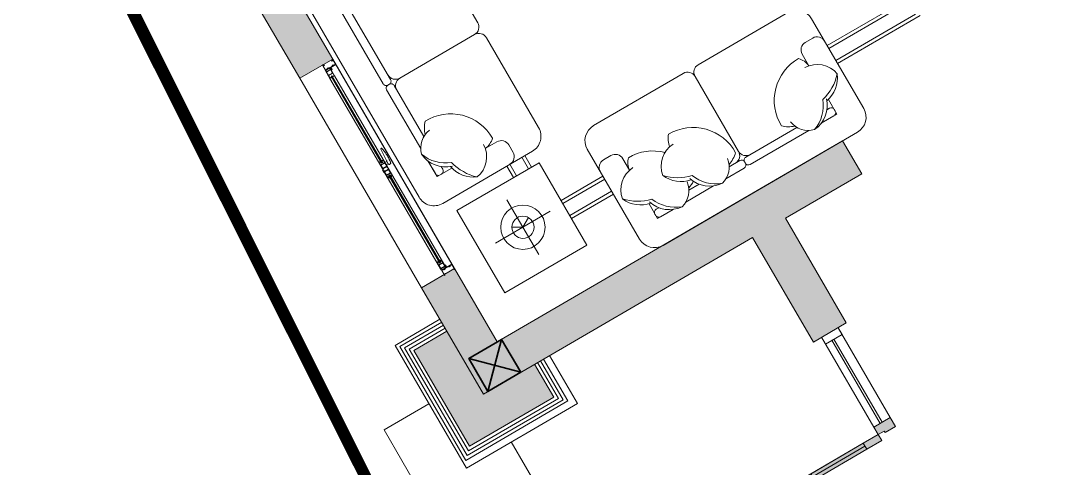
# Model space of a CAD drawing. Header units: millimetres. Extents: x 567980 to 569372, y 2065777 to 2066674.
# Drawn here: x 568796.99 to 568803.01, y 2066253.12 to 2066255.7 of the extents above; entities that cross this region are included whole.
import ezdxf

# ---------------------------------------------------------------- set-up
doc = ezdxf.new("R2010")
doc.units = ezdxf.units.MM
doc.linetypes.add('CENTER', pattern=[3, 1.5, -0.5, 0.5, -0.5])
doc.linetypes.add('HIDDEN', pattern=[0.75, 0.5, -0.25])
for name, color, linetype, lineweight in [('A-COT VACH', 2, 'Continuous', 35), ('A-HATCH', 251, 'Continuous', 5), ('E- RANH GIOI', 1, 'CENTER', 13), ('E- THAY', 9, 'Continuous', 20), ('E- Tuong', 4, 'Continuous', 13), ('E-NoiThat', 32, 'Continuous', 9), ('i_Hatch', 250, 'Continuous', 13), ('LD-CUA', 146, 'Continuous', 13), ('LD-THAY', 9, 'Continuous', 13)]:
    doc.layers.add(name, color=color, linetype=linetype, lineweight=lineweight)
doc.layers.add('loKBT', color=42, linetype='Continuous')

# ---------------------------------------------------------------- blocks, each defined once
blk = doc.blocks.new('*U508')
h = blk.add_hatch(color=253)
h.dxf.hatch_style = 1
h.paths.add_polyline_path([(50, 450), (90, 450), (90, 550), (50, 550)])
h.paths.add_polyline_path([(50, 100), (90, 100), (90, 0), (50, 0)])
h = blk.add_hatch(color=253)
h.dxf.hatch_style = 1
h.paths.add_polyline_path([(1150, 100), (1110, 100), (1110, 0), (1150, 0)])
h.paths.add_polyline_path([(1150, 450), (1110, 450), (1110, 550), (1150, 550)])
h = blk.add_hatch(color=254)
h.dxf.hatch_style = 1
h.paths.add_polyline_path([(21.7, 344.5), (21.7, 514.1), (50, 514.1), (50, 485.9), (27.4, 485.9), (27.4, 344.5)])
h = blk.add_hatch(color=254)
h.dxf.hatch_style = 1
h.paths.add_polyline_path([(50, 450), (90, 450), (90, 100), (50, 100)])
h = blk.add_hatch(color=254)
h.dxf.hatch_style = 1
h.paths.add_polyline_path([(1110, 450), (1150, 450), (1150, 100), (1110, 100)])
h = blk.add_hatch(color=253)
h.dxf.hatch_style = 1
h.paths.add_polyline_path([(0, 0), (50, 0), (50, -40), (60, -40), (60, -110), (0, -110)])
h = blk.add_hatch(color=253)
h.dxf.hatch_style = 1
h.paths.add_polyline_path([(1200, 0), (1150, 0), (1150, -40), (1140, -40), (1140, -110), (1200, -110)])
at = {"linetype": 'Continuous'}
blk.add_line((70, 100), (70, 450), dxfattribs=at)
for p, q in [((90, 450), (90, 100)), ((1110, 450), (1110, 100)), ((1130, 100), (1130, 450))]:
    blk.add_line(p, q)
for points in [[(50, 450), (90, 450), (90, 550), (50, 550), (50, 450)], [(1150, 450), (1110, 450), (1110, 550), (1150, 550), (1150, 450)], [(50, 452.9), (50, 100)], [(1150, 452.9), (1150, 100)], [(50, 100), (90, 100), (90, 0), (50, 0), (50, 100)], [(1150, 100), (1110, 100), (1110, 0), (1150, 0), (1150, 100)]]:
    blk.add_lwpolyline(points)
at = {"linetype": 'HIDDEN', "ltscale": 30}
for points in [[(600, 0, 0.414214), (50, 550, 0.414214)], [(600, 0, -0.414214), (1150, 550, -0.414214)]]:
    blk.add_lwpolyline(points, format="xyb", dxfattribs=at)
for points in [[(21.7, 344.5), (21.7, 514.1), (50, 514.1), (50, 485.9), (27.4, 485.9), (27.4, 344.5)], [(50, 450), (90, 450), (90, 100), (50, 100)], [(1110, 450), (1150, 450), (1150, 100), (1110, 100)], [(0, 0), (50, 0), (50, -40), (60, -40), (60, -110), (0, -110)], [(1200, 0), (1150, 0), (1150, -40), (1140, -40), (1140, -110), (1200, -110)]]:
    blk.add_lwpolyline(points, close=True)
blk = doc.blocks.new('kkkk')
h = blk.add_hatch(color=250)
edge = h.paths.add_edge_path()
edge.add_line((333058.8, 105336.6), (333060.3, 105336.6))
edge.add_line((333060.3, 105336.6), (333060.3, 105341.6))
edge.add_line((333060.3, 105341.6), (333061.8, 105341.6))
edge.add_line((333061.8, 105341.6), (333061.8, 105371.6))
edge.add_line((333061.8, 105371.6), (333027.5, 105371.6))
edge.add_line((333027.5, 105371.6), (333027.5, 105386.6))
edge.add_line((333027.5, 105386.6), (333022.2, 105386.6))
edge.add_line((333022.2, 105386.6), (333022.2, 105383.6))
edge.add_line((333022.2, 105383.6), (333023.7, 105383.6))
edge.add_line((333023.7, 105383.6), (333023.7, 105385.1))
edge.add_line((333023.7, 105385.1), (333026, 105385.1))
edge.add_line((333026, 105385.1), (333026, 105378.1))
edge.add_line((333026, 105378.1), (333023.7, 105378.1))
edge.add_line((333023.7, 105378.1), (333023.7, 105379.6))
edge.add_line((333023.7, 105379.6), (333022.2, 105379.6))
edge.add_line((333022.2, 105379.6), (333022.2, 105376.6))
edge.add_line((333022.2, 105376.6), (333026, 105376.6))
edge.add_line((333026, 105376.6), (333026, 105371.6))
edge.add_line((333026, 105371.6), (332991.8, 105371.6))
edge.add_line((332991.8, 105371.6), (332991.8, 105341.6))
edge.add_line((332991.8, 105341.6), (332993.3, 105341.6))
edge.add_line((332993.3, 105341.6), (332993.3, 105336.6))
edge.add_line((332993.3, 105336.6), (332994.8, 105336.6))
edge.add_line((332994.8, 105336.6), (332994.8, 105341.6))
edge.add_line((332994.8, 105341.6), (333002.3, 105341.6))
edge.add_line((333002.3, 105341.6), (333002.3, 105343.1))
edge.add_line((333002.3, 105343.1), (332993.3, 105343.1))
edge.add_line((332993.3, 105343.1), (332993.3, 105370.1))
edge.add_line((332993.3, 105370.1), (333006.9, 105370.1))
edge.add_arc((333010, 105367.6), 3.97, 141.52264, 210)
edge.add_line((333006.6, 105365.7), (333007.9, 105366.4))
edge.add_arc((333010, 105367.6), 2.47, -390, -150, ccw=False)
edge.add_line((333012.1, 105366.4), (333013.4, 105365.7))
edge.add_arc((333010, 105367.6), 3.97, -30, 38.47736)
edge.add_line((333013.1, 105370.1), (333040.4, 105370.1))
edge.add_arc((333043.5, 105367.6), 3.97, 141.52264, 210)
edge.add_line((333040.1, 105365.7), (333041.4, 105366.4))
edge.add_arc((333043.5, 105367.6), 2.47, -390, -150, ccw=False)
edge.add_line((333045.6, 105366.4), (333046.9, 105365.7))
edge.add_arc((333043.5, 105367.6), 3.97, -30, 38.47736)
edge.add_line((333046.6, 105370.1), (333060.3, 105370.1))
edge.add_line((333060.3, 105370.1), (333060.3, 105343.1))
edge.add_line((333060.3, 105343.1), (333051.3, 105343.1))
edge.add_line((333051.3, 105343.1), (333051.3, 105341.6))
edge.add_line((333051.3, 105341.6), (333058.8, 105341.6))
edge.add_line((333058.8, 105341.6), (333058.8, 105336.6))
blk.add_lwpolyline([(333026, 105378.1), (333026, 105385.1), (333023.7, 105385.1), (333023.7, 105383.6), (333022.2, 105383.6), (333022.2, 105386.6), (333027.5, 105386.6), (333027.5, 105371.6), (333061.8, 105371.6), (333061.8, 105341.6), (333060.3, 105341.6), (333060.3, 105336.6), (333058.8, 105336.6), (333058.8, 105341.6), (333051.3, 105341.6), (333051.3, 105343.1), (333060.3, 105343.1), (333060.3, 105370.1), (333046.6, 105370.1, -0.30801), (333046.9, 105365.7), (333045.6, 105366.4, 1.732051), (333041.4, 105366.4), (333040.1, 105365.7, -0.30801), (333040.4, 105370.1), (333013.1, 105370.1, -0.30801), (333013.4, 105365.7), (333012.1, 105366.4, 1.732051), (333007.9, 105366.4), (333006.6, 105365.7, -0.30801), (333006.9, 105370.1), (332993.3, 105370.1), (332993.3, 105343.1), (333002.3, 105343.1), (333002.3, 105341.6), (332994.8, 105341.6), (332994.8, 105336.6), (332993.3, 105336.6), (332993.3, 105341.6), (332991.8, 105341.6), (332991.8, 105371.6), (333026, 105371.6), (333026, 105376.6), (333022.2, 105376.6), (333022.2, 105379.6), (333023.7, 105379.6), (333023.7, 105378.1)], format="xyb", close=True)
blk = doc.blocks.new('ccccc')
h = blk.add_hatch(color=250)
h.paths.add_polyline_path([(333034.3, 105325.3), (333084.3, 105325.3), (333084.3, 105326.8), (333077.7, 105326.8), (333077.7, 105353.8), (333084.3, 105353.8), (333084.3, 105355.3), (333034.3, 105355.3), (333034.3, 105346.7), (333035.8, 105346.7), (333035.8, 105353.8), (333052.1, 105353.8), (333052.1, 105326.8), (333035.8, 105326.8), (333035.8, 105333.9), (333034.3, 105333.9)])
h.paths.add_polyline_path([(333053.6, 105326.8), (333053.6, 105353.8), (333076.2, 105353.8), (333076.2, 105326.8)], flags=16)
for p, q in [((333034.3, 105346.7), (333035.8, 105346.7)), ((333052.1, 105353.8), (333052.1, 105326.8)), ((333053.6, 105353.8), (333053.6, 105326.8)), ((333076.2, 105353.8), (333076.2, 105326.8)), ((333077.7, 105353.8), (333077.7, 105326.8)), ((333084.3, 105355.3), (333084.3, 105353.8)), ((333034.3, 105333.9), (333035.8, 105333.9)), ((333084.3, 105326.8), (333084.3, 105325.3))]:
    blk.add_line(p, q)
for points in [[(333084.3, 105355.3), (333034.3, 105355.3), (333034.3, 105346.7)], [(333052.1, 105353.8), (333035.8, 105353.8), (333035.8, 105346.7)], [(333076.2, 105353.8), (333053.6, 105353.8)], [(333084.3, 105353.8), (333077.7, 105353.8)], [(333034.3, 105333.9), (333034.3, 105325.3), (333084.3, 105325.3)], [(333035.8, 105333.9), (333035.8, 105326.8), (333052.1, 105326.8)], [(333053.6, 105326.8), (333076.2, 105326.8)], [(333077.7, 105326.8), (333084.3, 105326.8)]]:
    blk.add_lwpolyline(points)
blk = doc.blocks.new('dasdsd')
at = {"linetype": 'HIDDEN', "ltscale": 0.05}
for p, q in [((-9.6, -15.9), (-9.6, 0)), ((9.6, 0), (-9.6, 0)), ((9.6, -15.9), (9.6, 0)), ((-16.3, -18.9), (-107.9, -23.1)), ((-10.5, -16.1), (-15.5, -18.7)), ((9.6, -15.9), (-9.6, -15.9))]:
    blk.add_line(p, q, dxfattribs=at)
for centre, radius, start, end in [((-106.3, -28.1), 5.22, 108.24331, 251.75669), ((-41, 286.6), 326.6, 258.17519, 278.89962), ((-16.3, -17), 1.95, 270, 297.19267), ((-9.6, -17.9), 1.95, 90, 117.19267), ((9.6, -26), 10.1, 270, 90)]:
    blk.add_arc(centre, radius, start, end, dxfattribs=at)
blk = doc.blocks.new('fffsf')
h = blk.add_hatch(color=250)
h.paths.add_polyline_path([(333183.8, 105395.8), (333133.8, 105395.8), (333133.8, 105394.3), (333140.5, 105394.3), (333140.5, 105367.3), (333133.8, 105367.3), (333133.8, 105364.3), (333118.8, 105364.3), (333118.8, 105361.3), (333135.3, 105361.3), (333135.3, 105365.8), (333183.8, 105365.8), (333183.8, 105374.4), (333182.3, 105374.4), (333182.3, 105367.3), (333166, 105367.3), (333166, 105394.3), (333182.3, 105394.3), (333182.3, 105387.2), (333183.8, 105387.2)])
h.paths.add_polyline_path([(333164.5, 105394.3), (333164.5, 105367.3), (333142, 105367.3), (333142, 105394.3)], flags=16)
for p, q in [((333133.8, 105395.8), (333133.8, 105394.3)), ((333140.5, 105394.3), (333140.5, 105367.3)), ((333142, 105394.3), (333142, 105367.3)), ((333164.5, 105394.3), (333164.5, 105367.3)), ((333166, 105394.3), (333166, 105367.3)), ((333183.8, 105387.2), (333182.3, 105387.2)), ((333183.8, 105374.4), (333182.3, 105374.4))]:
    blk.add_line(p, q)
for points in [[(333183.8, 105374.4), (333183.8, 105365.8), (333135.3, 105365.8), (333135.3, 105361.3), (333118.8, 105361.3)], [(333133.8, 105367.3), (333133.8, 105364.3), (333118.8, 105364.3), (333118.8, 105361.3)], [(333133.8, 105395.8), (333183.8, 105395.8), (333183.8, 105387.2)], [(333133.8, 105394.3), (333140.5, 105394.3)], [(333140.5, 105367.3), (333133.8, 105367.3)], [(333142, 105394.3), (333164.5, 105394.3)], [(333164.5, 105367.3), (333142, 105367.3)], [(333166, 105394.3), (333182.3, 105394.3), (333182.3, 105387.2)], [(333182.3, 105374.4), (333182.3, 105367.3), (333166, 105367.3)]]:
    blk.add_lwpolyline(points)
blk = doc.blocks.new('*U499')
for points in [[(88.4, 82.2), (88.4, 80.6), (77.2, 80.6), (77.2, 69.4), (88.4, 69.4), (88.4, 67.8, 0.240391), (91.1, 72), (80.2, 72), (80.2, 78), (91.1, 78, 0.240391)], [(649.6, 82.2), (649.6, 80.6), (660.8, 80.6), (660.8, 69.4), (649.6, 69.4), (649.6, 67.8, -0.240391), (646.9, 72), (657.8, 72), (657.8, 78), (646.9, 78, -0.240391)], [(755.4, 82.2), (755.4, 80.6), (744.2, 80.6), (744.2, 69.4), (755.4, 69.4), (755.4, 67.8, 0.240391), (758.1, 72), (747.2, 72), (747.2, 78), (758.1, 78, 0.240391)]]:
    blk.add_hatch(color=250).paths.add_polyline_path(points)
for p, q in [((700, 90), (44.5, 90)), ((700, 90), (88, 90)), ((705, 90), (1317, 90)), ((35, 20), (1370, 20)), ((88, 60), (700, 60)), ((1317, 60), (705, 60))]:
    blk.add_line(p, q)
for points in [[(88.4, 82.2), (88.4, 80.6), (77.2, 80.6), (77.2, 69.4), (88.4, 69.4), (88.4, 67.8, 0.240391), (91.1, 72), (80.2, 72), (80.2, 78), (91.1, 78, 0.240391)], [(649.6, 82.2), (649.6, 80.6), (660.8, 80.6), (660.8, 69.4), (649.6, 69.4), (649.6, 67.8, -0.240391), (646.9, 72), (657.8, 72), (657.8, 78), (646.9, 78, -0.240391)], [(755.4, 82.2), (755.4, 80.6), (744.2, 80.6), (744.2, 69.4), (755.4, 69.4), (755.4, 67.8, 0.240391), (758.1, 72), (747.2, 72), (747.2, 78), (758.1, 78, 0.240391)]]:
    blk.add_lwpolyline(points, format="xyb", close=True)
for points in [[(657.8, 72), (80.2, 72), (80.2, 78), (657.8, 78)], [(747.2, 72), (1324.8, 72), (1324.8, 78), (747.2, 78)]]:
    blk.add_lwpolyline(points, close=True)
at = {"rotation": 270}
blk.add_blockref('kkkk', (-105336.6, 333081.8), dxfattribs=at)
at = {"xscale": -1}
for name, p, rotation in [('ccccc', (333122.3, -105265.3), 359.9999999999902), ('fffsf', (-332428.8, 105455.8), 180.0000000001608), ('kkkk', (106741.6, 333081.8), 90)]:
    blk.add_blockref(name, p, dxfattribs=dict(at, rotation=rotation))
for p in [(-332384.3, -105265.3), (-331717.3, -105265.3)]:
    blk.add_blockref('ccccc', p)
at = {"xscale": -0.8000000000000002, "yscale": 0.8, "zscale": 0.8}
blk.add_blockref('dasdsd', (730, 60), dxfattribs=at)
blk = doc.blocks.new('taaa')
at = {"layer": 'E-NoiThat'}
for p, q in [((6871776.9, 59536), (6870476.9, 59536)), ((6870376.9, 59436), (6870376.9, 58836)), ((6871876.9, 58836), (6871876.9, 59436)), ((6870476.9, 58736), (6871076.9, 58736)), ((6871176.9, 58736), (6871776.9, 58736))]:
    blk.add_line(p, q, dxfattribs=at)
for points in [[(6870408.8, 59186.5, -0.14773), (6870554.9, 59272.4, -0.213343), (6870683.8, 59398.4, -0.178662)], [(6870565.1, 59336), (6870546.9, 59336, -0.414214), (6870526.9, 59356), (6870526.9, 59366, -0.414214), (6870546.9, 59386)], [(6870534.7, 59279.3, -0.306663), (6870683.8, 59398.4, -0.30633), (6870781.3, 59289.6, 0.872847)], [(6870546.9, 59386), (6870632.1, 59386, -0.414214)], [(6870715.3, 59386), (6871106.9, 59386, -0.414214), (6871126.9, 59366), (6871126.9, 59356, -0.414214), (6871106.9, 59336), (6870765.6, 59336, -0.414214)], [(6871269.2, 59386), (6871146.9, 59386, 0.414214), (6871126.9, 59366), (6871126.9, 59356, 0.414214), (6871146.9, 59336), (6871218.9, 59336, 0.414214)], [(6871449.8, 59279.3, 0.306663), (6871300.7, 59398.4, 0.30633), (6871203.3, 59289.6, -0.872847)], [(6871575.8, 59186.5, 0.14773), (6871429.6, 59272.4, 0.213343), (6871300.7, 59398.4, 0.178662)], [(6871719.2, 59279.3, 0.306663), (6871570, 59398.4, 0.30633), (6871472.6, 59289.6, -0.872847)], [(6871845.1, 59186.5, 0.14773), (6871699, 59272.4, 0.213343), (6871570, 59398.4, 0.178662)], [(6871621.7, 59386), (6871726.9, 59386), (6871726.9, 59287.7, 0.414214)], [(6871706.9, 59386), (6871621.7, 59386, 0.414214)], [(6871688.8, 59336), (6871706.9, 59336, 0.414214), (6871726.9, 59356), (6871726.9, 59366, 0.414214), (6871706.9, 59386)], [(6870552, 59060.4, -0.356772), (6870408.8, 59186.5, -0.249542), (6870538.6, 59290.3, 9.61688)], [(6870526.8, 59063.5, 0.165541), (6870557.8, 58997.4, 0.425989), (6870838.6, 59283.9, 0.121523), (6870771.9, 59323.3, -7.115464)], [(6871076.9, 59336, -0.414214), (6871126.9, 59286), (6871126.9, 58786, -0.414214)], [(6871176.9, 59336, 0.414214), (6871126.9, 59286), (6871126.9, 58786, 0.414214)], [(6871457.7, 59063.5, -0.165541), (6871426.8, 58997.4, -0.425989), (6871145.9, 59283.9, -0.121523), (6871212.6, 59323.3, 7.115464)], [(6871419.4, 59336), (6871488.2, 59336, 0.414214)], [(6871432.5, 59060.4, 0.356772), (6871575.8, 59186.5, 0.249542), (6871445.9, 59290.3, -9.61688)], [(6871440, 59303.8, -0.071865), (6871482, 59323.3, 7.115464)], [(6871701.8, 59060.4, 0.356772), (6871845.1, 59186.5, 0.249542), (6871715.3, 59290.3, -9.61688)], [(6870376.9, 58986, 0.414214), (6870426.9, 58936), (6870476.9, 58936, 0.414214), (6870526.9, 58986), (6870526.9, 59063.5)], [(6871727, 59063.5, -0.165541), (6871696.1, 58997.4, -0.200231), (6871497.6, 59077.9, -0.121523)], [(6871726.9, 59063.5), (6871726.9, 58986, 0.414214), (6871776.9, 58936), (6871826.9, 58936, 0.414214), (6871876.9, 58986)]]:
    blk.add_lwpolyline(points, format="xyb", dxfattribs=at)
for points in [[(6870526.9, 59287.7), (6870526.9, 59386), (6870632.1, 59386)], [(6871352.4, 59386), (6871538.6, 59386)]]:
    blk.add_lwpolyline(points, dxfattribs=at)
for centre, radius, start, end in [((6870476.9, 59436), 100, 90, 180), ((6871776.9, 59436), 100, 0, 90), ((6870476.9, 58836), 100, 180, 270), ((6871776.9, 58836), 100, 270, 0), ((6871076.9, 58786), 50, 270, 0), ((6871176.9, 58786), 50, 180, 270)]:
    blk.add_arc(centre, radius, start, end, dxfattribs=at)
blk = doc.blocks.new('sooffa')
at = {"layer": 'E-NoiThat'}
for p, q in [((6874514.3, 60832.1), (6874514.3, 60282.1)), ((6875064.3, 60832.1), (6874514.3, 60832.1)), ((6875064.3, 60282.1), (6875064.3, 60832.1)), ((6872734.3, 60655.2), (6872182.9, 60655.1)), ((6872182.9, 60655.1), (6872734.3, 60655.2)), ((6872202.9, 60635.1), (6872734.3, 60635.2)), ((6874234.3, 60655.1), (6874514.3, 60655.1)), ((6874234.3, 60635.1), (6874514.3, 60635.1)), ((6872282.9, 60555.1), (6872734.3, 60555.2)), ((6874234.3, 60555.1), (6874514.3, 60555.1)), ((6872302.9, 60535.1), (6872734.3, 60535.2)), ((6874234.3, 60535.1), (6874514.3, 60535.1)), ((6874514.3, 60282.1), (6875064.3, 60282.1)), ((6874564.3, 60282.1), (6874564.3, 60205.1)), ((6874584.3, 60282.1), (6874584.3, 60205.1)), ((6874664.3, 60282.1), (6874664.3, 60205.1)), ((6874684.3, 60282.1), (6874684.3, 60205.1))]:
    blk.add_line(p, q, dxfattribs=at)
for points in [[(6874782.4, 60374.1), (6874782.4, 60740.1)], [(6874965.4, 60557.1), (6874599.4, 60557.1)], [(6874782.4, 60557.1), (6874726.9, 60525)], [(6874782.4, 60557.1), (6874838, 60525)], [(6874966, 60055.1), (6875064.3, 60055.1), (6875064.3, 59949.9)]]:
    blk.add_lwpolyline(points, dxfattribs=at)
for points in [[(6874514.3, 60205.1, 0.414214), (6874414.3, 60105.1), (6874414.3, 59505.1, 0.414214), (6874464.3, 59455.1, 0.414214), (6874414.3, 59405.1), (6874414.3, 58905.1, 0.414214), (6874464.3, 58855.1, 0.414214), (6874414.3, 58805.1), (6874414.3, 58205.1, 0.414214), (6874514.3, 58105.1), (6875114.3, 58105.1, 0.414214), (6875214.3, 58205.1), (6875214.3, 60105.1, 0.414214), (6875114.3, 60205.1)], [(6875064.3, 58875.1), (6875064.3, 59435.1, 0.414214), (6875044.3, 59455.1), (6875034.3, 59455.1, 0.414214), (6875014.3, 59435.1), (6875014.3, 58875.1, 0.414214), (6875034.3, 58855.1), (6875044.3, 58855.1, 0.414214)]]:
    blk.add_lwpolyline(points, format="xyb", close=True, dxfattribs=at)
for points in [[(6874664.3, 60205.1, 0.414214), (6874614.3, 60155.1), (6874614.3, 60105.1, 0.414214), (6874664.3, 60055.1), (6874741.8, 60055.1)], [(6874738.8, 60030, -0.356772), (6874864.8, 60173.2, -0.249542), (6874968.6, 60043.4, 9.61688)], [(6874864.8, 60173.2, -0.14773), (6874950.7, 60027.1, -0.213343), (6875076.7, 59898.2, -0.178662)], [(6874741.8, 60055.2, 0.165541), (6874675.7, 60024.2, 0.425989), (6874962.2, 59743.4, 0.121523), (6875001.7, 59810.1, -7.115464)], [(6874957.6, 60047.3, -0.306663), (6875076.7, 59898.2, -0.30633), (6874967.9, 59800.7, 0.872847)], [(6875014.3, 60016.9), (6875014.3, 60035.1, -0.414214), (6875034.3, 60055.1), (6875044.3, 60055.1, -0.414214), (6875064.3, 60035.1)], [(6875064.3, 60035.1), (6875064.3, 59949.9, -0.414214)], [(6875064.3, 59866.7), (6875064.3, 59475.1, -0.414214), (6875044.3, 59455.1), (6875034.3, 59455.1, -0.414214), (6875014.3, 59475.1), (6875014.3, 59816.4, -0.414214)], [(6875014.3, 59505.1, -0.414214), (6874964.3, 59455.1), (6874464.3, 59455.1, -0.414214)], [(6875014.3, 59405.1, 0.414214), (6874964.3, 59455.1)]]:
    blk.add_lwpolyline(points, format="xyb", dxfattribs=at)
for radius in [128.3, 64.2]:
    blk.add_circle((6874782.4, 60557.1), radius, dxfattribs=at)
at = {"layer": 'E- Tuong'}
blk.add_blockref('taaa', (2357.4, 1519.2), dxfattribs=at)
blk = doc.blocks.new('cot')
at = {"layer": 'i_Hatch'}
h = blk.add_hatch(color=256, dxfattribs=at)
h.dxf.hatch_style = 1
h.paths.add_polyline_path([(-124080301.5, 101892782.2), (-124080081.5, 101892782.2), (-124080081.5, 101893002.2), (-124080301.5, 101893002.2)])
at = {"layer": 'A-COT VACH'}
for p, q in [((-124080301.5, 101893002.2), (-124080081.5, 101892782.2)), ((-124080301.5, 101892782.2), (-124080081.5, 101893002.2))]:
    blk.add_line(p, q, dxfattribs=at)
blk.add_lwpolyline([(-124080301.5, 101892782.2), (-124080081.5, 101892782.2), (-124080081.5, 101893002.2), (-124080301.5, 101893002.2)], close=True, dxfattribs=at)
blk = doc.blocks.new('luoicot')
at = {"layer": 'E- Tuong'}
blk.add_blockref('cot', (-2406.1, -4832.9), dxfattribs=at)
blk = doc.blocks.new('TANG 1 BT3')
at = {"layer": 'A-HATCH'}
h = blk.add_hatch(color=256, dxfattribs=at)
h.dxf.hatch_style = 1
h.paths.add_polyline_path([(7080585, 935785.8), (7080365, 935785.8), (7080365, 934096.1), (7080365, 934096.1), (7080585, 934096.1)])
h.paths.add_polyline_path([(7080365, 945515.8), (7076585.1, 945515.8), (7076585.1, 945515.8), (7076585.1, 945295.8), (7080365, 945295.8)])
h.paths.add_polyline_path([(7076585.1, 945515.8), (7073665.1, 945515.8), (7073665.1, 945295.8), (7073975.1, 945295.8), (7073975.1, 945004.8), (7074085.1, 945004.8), (7074085.1, 945295.8), (7076585.1, 945295.8)])
h.paths.add_polyline_path([(7072465.1, 945515.8), (7072085.1, 945515.8), (7072085.1, 945295.8), (7072465.1, 945295.8)])
h.paths.add_polyline_path([(7072085.1, 945295.8), (7071975.1, 945295.8), (7071865.1, 945295.8), (7071865.1, 941915.9), (7072085.1, 941915.9), (7072085.1, 942949.8), (7072235.1, 942949.8), (7072235.1, 941805.9), (7072085.1, 941805.9), (7072085.1, 941695.9), (7073065.1, 941695.9), (7073065.1, 941805.9), (7072290.1, 941805.9), (7072290.1, 943004.8), (7072085.1, 943004.8), (7072085.1, 944094.8), (7073975.1, 944094.8), (7073975.1, 941805.9), (7073865.1, 941805.9), (7073865.1, 941695.9), (7074185.1, 941695.9), (7074185.1, 941805.9), (7074085.1, 941805.9), (7074085.1, 944304.8), (7073975.1, 944304.8), (7073975.1, 944204.8), (7072085.1, 944204.8)])
h.paths.add_polyline_path([(7072085.1, 941695.9), (7071865.1, 941695.9), (7071865.1, 940680.9), (7072085.1, 940680.9)])
h.paths.add_polyline_path([(7076365.1, 941805.9), (7075085.1, 941805.9), (7075085.1, 941695.9), (7076365.1, 941695.9)])
h.paths.add_polyline_path([(7080585, 942345.8), (7080365, 942345.8), (7080365, 941915.9), (7080475, 941915.9), (7080585, 941915.9)])
h.paths.add_polyline_path([(7080805, 942115.8), (7080585, 942115.8), (7080585, 941915.9), (7080585, 941695.9), (7080242.6, 941695.9), (7080242.6, 941475.8), (7080804.9, 941475.8)])
h.paths.add_polyline_path([(7080585, 945295.8), (7080585, 945295.8), (7080365, 945295.8), (7080365, 944845.8), (7080585, 944845.8)])
h.paths.add_polyline_path([(7080585, 937895.8), (7078785, 937895.8), (7078785, 938595.8), (7078565, 938595.8), (7078565, 937895.8), (7078055.1, 937895.8), (7078055.1, 937675.8), (7080365, 937675.8), (7080365, 937185.8), (7080585, 937185.8)])
h.paths.add_polyline_path([(7080805.5, 938115.8), (7080242.5, 938115.8), (7080242.5, 937895.8), (7080585, 937895.8), (7080585, 937895.8), (7080585, 937675.8), (7080585, 937475.8), (7080805.5, 937475.8)])
h.paths.add_polyline_path([(7076365.1, 937895.8), (7075965.1, 937895.8), (7075965.1, 937785.8), (7076075.1, 937785.8), (7076075.1, 934375.7), (7076555.1, 934375.7), (7076555.1, 934485.7), (7076185.1, 934485.7), (7076185.1, 937675.8), (7076365.1, 937675.8)])
h.paths.add_polyline_path([(7075065.1, 937895.8), (7072085.1, 937895.8), (7072085.1, 937895.8), (7072085.1, 937785.8), (7075065.1, 937785.8)])
h.paths.add_polyline_path([(7072290.1, 937785.8), (7072235.1, 937785.8), (7072235.1, 937240.8), (7072085.1, 937240.8), (7072085.1, 937185.8), (7072290.1, 937185.8)])
h.paths.add_polyline_path([(7072085.1, 937675.8), (7072085.1, 937675.8), (7071865.1, 937675.8), (7071865.1, 936985.8), (7072085.1, 936985.8)])
h.paths.add_polyline_path([(7072085.1, 938910.8), (7071865.1, 938910.8), (7071865.1, 937895.8), (7071975.1, 937895.8), (7072085.1, 937895.8)])
h.paths.add_polyline_path([(7072085.1, 936185.8), (7071865.1, 936185.8), (7071865.1, 934842.7), (7072085.1, 934842.7)])
h.paths.add_polyline_path([(7072085.1, 932721.5), (7071865.1, 932721.5), (7071865.1, 932096.5), (7072085.1, 932096.5)])
h.paths.add_polyline_path([(7074245.3, 932096.5), (7072085.1, 932096.5), (7072085.1, 931876.5), (7074245.3, 931876.5)])
h.paths.add_polyline_path([(7073958.8, 931876.5), (7073848.8, 931876.5), (7073848.8, 931766.5), (7073468.8, 931766.5), (7073468.8, 931876.5), (7073358.8, 931876.5), (7073358.8, 931656.5), (7073958.8, 931656.5)])
h.paths.add_polyline_path([(7076933.8, 931876.5), (7076823.8, 931876.5), (7076823.8, 931766.5), (7076443.8, 931766.5), (7076443.8, 931876.5), (7076333.8, 931876.5), (7076333.8, 931656.5), (7076933.8, 931656.5)])
h.paths.add_polyline_path([(7078065.3, 932096.5), (7076585.1, 932096.5), (7076585.1, 931876.5), (7078065.3, 931876.5)])
h.paths.add_polyline_path([(7076365.1, 932096.5), (7076045.3, 932096.5), (7076045.3, 931876.5), (7076365.1, 931876.5)])
h.paths.add_polyline_path([(7078831.4, 932351.4), (7078687.1, 932517.4), (7078203, 932096.5), (7078285.3, 932096.5), (7078285.3, 931876.5)])
h.paths.add_polyline_path([(7080585, 933876.1), (7080365, 933876.1), (7080365, 933976.4), (7079894.5, 933567.2), (7080038.8, 933401.2)])
h.paths.add_polyline_path([(7080365, 941695.9), (7080365, 941915.9), (7080365, 941915.9), (7076585.1, 941915.9), (7076585.1, 941915.9), (7076585.1, 941695.9), (7078565, 941695.9), (7078565, 940995.8), (7078785, 940995.8), (7078785, 941695.9), (7080365, 941695.9)])
at = {"layer": 'E- THAY'}
for p, q in [((7081185.2, 941805.9), (7081185.2, 937785.8)), ((7080585.2, 941375.9), (7080585.2, 938215.8)), ((7080885.1, 937785.8), (7081185.2, 937785.8))]:
    blk.add_line(p, q, dxfattribs=at)
blk.add_lwpolyline([(7080365, 937185.8), (7080585, 937185.8), (7080585, 935785.8), (7080365, 935785.8)], close=True, dxfattribs=at)
at = {"layer": 'E- Tuong'}
for p, q in [((7078565, 938595.8), (7078565, 937895.8)), ((7078785, 938595.8), (7078565, 938595.8)), ((7078785, 938595.8), (7078785, 937895.8)), ((7080242.5, 937895.8), (7080242.5, 938115.8)), ((7080242.5, 938115.8), (7080805.5, 938115.8)), ((7080805.5, 938115.8), (7080805.5, 937475.8)), ((7078055.1, 937895.8), (7078055.1, 937895.8)), ((7078055.1, 937675.8), (7078055.1, 937895.8)), ((7078055.1, 937895.8), (7078565, 937895.8)), ((7080585, 937895.8), (7078785, 937895.8)), ((7080585, 937895.8), (7080585, 937185.8)), ((7080365, 937675.8), (7078055.1, 937675.8)), ((7080365, 937675.8), (7080365, 937185.8)), ((7080805.5, 937475.8), (7080585, 937475.8)), ((7080365, 937185.8), (7080585, 937185.8)), ((7080365, 935785.8), (7080365, 934024.8)), ((7080365, 935785.8), (7080585, 935785.8)), ((7080585, 935785.8), (7080585, 933932.7))]:
    blk.add_line(p, q, dxfattribs=at)
at = {"layer": 'LD-CUA'}
for points in [[(7078620, 939195.8), (7078730, 939195.8), (7078730, 938595.8), (7078620, 938595.8)], [(7078675, 938640.7), (7078687.1, 938640.7), (7078687.1, 939195.8), (7078675, 939195.8)], [(7078620, 938595.8), (7078730, 938595.8), (7078730, 938640.7), (7078620, 938640.7)]]:
    blk.add_lwpolyline(points, close=True, dxfattribs=at)
at = {"layer": 'LD-THAY'}
for points in [[(7080142.5, 937895.8), (7080142.5, 938215.8), (7080885, 938215.8), (7080885, 937395.8), (7080585, 937395.8)], [(7080182.5, 937895.8), (7080182.5, 938175.8), (7080865, 938175.8), (7080865, 937415.8), (7080585, 937415.8)], [(7080202.5, 937895.8), (7080202.5, 938155.8), (7080845, 938155.8), (7080845, 937435.8), (7080585, 937435.8)], [(7080222.5, 937895.8), (7080222.5, 938135.8), (7080825, 938135.8), (7080825, 937455.8), (7080585, 937455.8)]]:
    blk.add_lwpolyline(points, dxfattribs=at)
at = {"layer": 'E- Tuong'}
for name, p in [('luoicot', (131163042.6, -100950273.6)), ('sooffa', (205120.7, 876620.6))]:
    blk.add_blockref(name, p, dxfattribs=at)
at = {"layer": 'LD-CUA', "rotation": 270}
for name, p in [('*U508', (7078730, 940395.8)), ('*U499', (7080345, 937190.8))]:
    blk.add_blockref(name, p, dxfattribs=at)
blk = doc.blocks.new('MBT1 BT3')
at = {"layer": 'LD-THAY'}
blk.add_blockref('TANG 1 BT3', (2585.6, 0), dxfattribs=at)
at = {"layer": 'E- RANH GIOI', "color": 5, "ltscale": 0.05, "true_color": 0x0000fa, "const_width": 50}
blk.add_lwpolyline([(7072449.9, 930515.8), (7080324.8, 930515.8), (7083739.8, 933610.2), (7084601.2, 947515.8)], dxfattribs=at)
blk = doc.blocks.new('BT-02')
at = {"layer": 'E- RANH GIOI', "color": 5, "ltscale": 0.05, "true_color": 0x0000fa, "const_width": 50}
blk.add_lwpolyline([(7622385.1, 976879), (7752683.8, 976879), (7755590.7, 973782.4), (7753849, 946243.5), (7750265, 942879), (7619966.3, 942879), (7617059.3, 945975.6), (7618801.1, 973514.5)], close=True, dxfattribs=at)

msp = doc.modelspace()

# ---------------------------------------------------------------- block references
at = {"layer": 'LD-THAY', "xscale": 0.0009980326083971122, "yscale": 0.0009980326083971122, "zscale": 0.0009980326083971122, "rotation": 210.1906985406665}
msp.add_blockref('MBT1 BT3', (574439.2755, 2070617.6005, -0.0003), dxfattribs=at)

# ---------------------------------------------------------------- next in the draw order: block references
at = {"layer": 'loKBT', "xscale": 0.001000000000001394, "yscale": 0.001000000000001394, "zscale": 0.001000000000001394, "rotation": 30.1906983248881}
msp.add_blockref('BT-02', (562701.3455, 2061583.9472, -0.0003), dxfattribs=at)

# ---------------------------------------------------------------- next in the draw order: block references
at = {"layer": 'LD-THAY', "xscale": 0.0009980326083971122, "yscale": 0.0009980326083971122, "zscale": 0.0009980326083971122, "rotation": 210.1906985406665}
msp.add_blockref('MBT1 BT3', (574439.2755, 2070617.6005, -0.0003), dxfattribs=at)

# ---------------------------------------------------------------- next in the draw order: block references
at = {"layer": 'loKBT', "xscale": 0.001000000000001394, "yscale": 0.001000000000001394, "zscale": 0.001000000000001394, "rotation": 30.1906983248881}
msp.add_blockref('BT-02', (562701.3455, 2061583.9472, -0.0003), dxfattribs=at)

doc.saveas('drawing.dxf')
